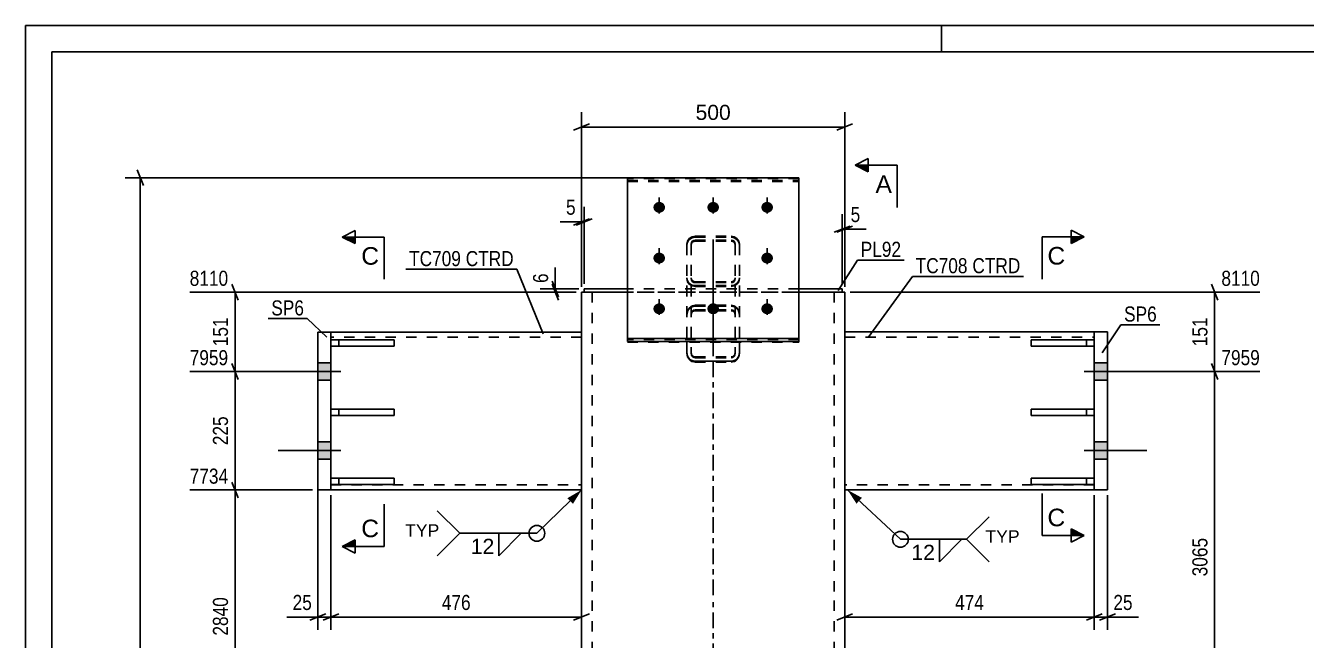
# Model space of a CAD drawing. Header units: millimetres. Extents: x -131 to 463, y -181 to 239.
# Drawn here: x -130.6 to 112.7, y 122.4 to 239.2 of the extents above; entities that cross this region are included whole.
import ezdxf

# ---------------------------------------------------------------- set-up
doc = ezdxf.new("R2010")
doc.units = ezdxf.units.MM
doc.linetypes.add('DXK_LINE_DOT2', pattern=[3.9198, 1.9599, -1.9599])
doc.linetypes.add('DXK_LINE_DOT3', pattern=[5.9187, 2.979, -0.9799, 0.9799, -0.9799])
doc.styles.add('Arial', font='arial.ttf', dxfattribs={"height": 0.2})
doc.styles.add('Arial Narrow', font='ARIALN.TTF', dxfattribs={"height": 0.2})

# ---------------------------------------------------------------- blocks, each defined once
blk = doc.blocks.new('Unknown-284869923-1134')
at = {"color": 5, "linetype": 'Continuous'}
for p, q in [((463.4, 239.2), (-130.6, 239.2)), ((-130.6, 239.2), (-130.6, -180.8)), ((43.4, 234.2), (43.4, 239.2)), ((458.4, 234.2), (-125.6, 234.2)), ((-125.6, 234.2), (-125.6, -175.8))]:
    blk.add_line(p, q, dxfattribs=at)
blk = doc.blocks.new('Part-284869923-2654 - 2651')
at = {"color": 2, "linetype": 'Continuous'}
for p, q in [((72.4, 179.53), (60.4, 179.53)), ((60.4, 178.33), (60.4, 179.53)), ((72.4, 178.33), (60.4, 178.33)), ((72.4, 179.53), (72.4, 178.33))]:
    blk.add_line(p, q, dxfattribs=at)
at = {"color": 7, "linetype": 'DXK_LINE_DOT2'}
blk.add_line((70.9, 178.33), (70.9, 179.53), dxfattribs=at)
blk = doc.blocks.new('Part-284869923-2781 - 2651')
at = {"color": 2, "linetype": 'Continuous'}
for p, q in [((-75.1, 181), (-75.1, 151)), ((-72.6, 181), (-75.1, 181)), ((-72.6, 151), (-72.6, 181)), ((-75.1, 151), (-72.6, 151))]:
    blk.add_line(p, q, dxfattribs=at)
blk = doc.blocks.new('Part-284869923-2653 - 2651')
at = {"color": 2, "linetype": 'Continuous'}
for p, q in [((72.4, 153.23), (60.4, 153.23)), ((60.4, 152.03), (60.4, 153.23)), ((72.4, 152.03), (60.4, 152.03)), ((72.4, 153.23), (72.4, 152.03))]:
    blk.add_line(p, q, dxfattribs=at)
at = {"color": 7, "linetype": 'DXK_LINE_DOT2'}
blk.add_line((70.9, 152.03), (70.9, 153.23), dxfattribs=at)
blk = doc.blocks.new('Part-284869923-2783 - 2651')
at = {"color": 2, "linetype": 'Continuous'}
for p, q in [((-72.6, 153.23), (-60.6, 153.23)), ((-72.6, 153.23), (-72.6, 152.03)), ((-72.6, 152.03), (-60.6, 152.03)), ((-60.6, 153.23), (-60.6, 152.03))]:
    blk.add_line(p, q, dxfattribs=at)
at = {"color": 7, "linetype": 'DXK_LINE_DOT2'}
blk.add_line((-71.1, 152.03), (-71.1, 153.23), dxfattribs=at)
blk = doc.blocks.new('Part-284869923-2655 - 2651')
at = {"color": 2, "linetype": 'Continuous'}
for p, q in [((72.4, 166.38), (60.4, 166.38)), ((60.4, 165.18), (60.4, 166.38)), ((72.4, 166.38), (72.4, 165.18)), ((72.4, 165.18), (60.4, 165.18))]:
    blk.add_line(p, q, dxfattribs=at)
at = {"color": 7, "linetype": 'DXK_LINE_DOT2'}
blk.add_line((70.9, 165.18), (70.9, 166.38), dxfattribs=at)
blk = doc.blocks.new('Part-284869923-2656 - 2651')
at = {"color": 7, "linetype": 'DXK_LINE_DOT2'}
for p, q in [((72.4, 153.23), (60.4, 153.23)), ((60.4, 153.23), (60.4, 152.03)), ((60.4, 152.03), (72.4, 152.03)), ((70.9, 153.23), (70.9, 152.03)), ((72.4, 152.03), (72.4, 153.23))]:
    blk.add_line(p, q, dxfattribs=at)
blk = doc.blocks.new('Part-284869923-2657 - 2651')
at = {"color": 7, "linetype": 'DXK_LINE_DOT2'}
for p, q in [((72.4, 179.53), (60.4, 179.53)), ((60.4, 179.53), (60.4, 178.33)), ((60.4, 178.33), (72.4, 178.33)), ((70.9, 178.33), (70.9, 179.53)), ((72.4, 178.33), (72.4, 179.53))]:
    blk.add_line(p, q, dxfattribs=at)
blk = doc.blocks.new('Part-284869923-2786 - 2651')
at = {"color": 7, "linetype": 'DXK_LINE_DOT2'}
for p, q in [((-60.6, 153.23), (-72.6, 153.23)), ((-72.6, 153.23), (-72.6, 152.03)), ((-72.6, 152.03), (-60.6, 152.03)), ((-71.1, 153.23), (-71.1, 152.03)), ((-60.6, 152.03), (-60.6, 153.23))]:
    blk.add_line(p, q, dxfattribs=at)
blk = doc.blocks.new('Part-284869923-2658 - 2651')
at = {"color": 7, "linetype": 'DXK_LINE_DOT2'}
for p, q in [((72.4, 166.38), (60.4, 166.38)), ((60.4, 166.38), (60.4, 165.18)), ((70.9, 165.18), (70.9, 166.38)), ((72.4, 165.18), (72.4, 166.38)), ((60.4, 165.18), (72.4, 165.18))]:
    blk.add_line(p, q, dxfattribs=at)
blk = doc.blocks.new('Bolt-284869923-2659 - 2651')
at = {"linetype": 'Continuous'}
for points in [[(-10.25, 203.65), (-10.48, 203.67), (-10.69, 203.74), (-10.89, 203.85), (-11.06, 203.99), (-11.2, 204.17), (-11.29, 204.36), (-11.34, 204.57), (-11.34, 204.79), (-11.29, 205), (-11.2, 205.2), (-11.06, 205.37), (-10.89, 205.52), (-10.69, 205.63), (-10.48, 205.69), (-10.25, 205.72), (-10.02, 205.69), (-9.8, 205.63), (-9.6, 205.52), (-9.43, 205.37), (-9.29, 205.2), (-9.2, 205), (-9.15, 204.79), (-9.15, 204.57), (-9.2, 204.36), (-9.29, 204.17), (-9.43, 203.99), (-9.6, 203.85), (-9.8, 203.74), (-10.02, 203.67)], [(0, 203.65), (-0.23, 203.67), (-0.44, 203.74), (-0.64, 203.85), (-0.81, 203.99), (-0.95, 204.17), (-1.04, 204.36), (-1.09, 204.57), (-1.09, 204.79), (-1.04, 205), (-0.95, 205.2), (-0.81, 205.37), (-0.64, 205.52), (-0.44, 205.63), (-0.23, 205.69), (0, 205.72), (0.23, 205.69), (0.45, 205.63), (0.65, 205.52), (0.82, 205.37), (0.96, 205.2), (1.05, 205), (1.1, 204.79), (1.1, 204.57), (1.05, 204.36), (0.96, 204.17), (0.82, 203.99), (0.65, 203.85), (0.45, 203.74), (0.23, 203.67)], [(10.25, 203.65), (10.02, 203.67), (9.81, 203.74), (9.61, 203.85), (9.44, 203.99), (9.3, 204.17), (9.21, 204.36), (9.16, 204.57), (9.16, 204.79), (9.21, 205), (9.3, 205.2), (9.44, 205.37), (9.61, 205.52), (9.81, 205.63), (10.02, 205.69), (10.25, 205.72), (10.48, 205.69), (10.7, 205.63), (10.9, 205.52), (11.07, 205.37), (11.21, 205.2), (11.3, 205), (11.35, 204.79), (11.35, 204.57), (11.3, 204.36), (11.21, 204.17), (11.07, 203.99), (10.9, 203.85), (10.7, 203.74), (10.48, 203.67)], [(-10.25, 194.02), (-10.48, 194.04), (-10.69, 194.11), (-10.89, 194.21), (-11.06, 194.36), (-11.2, 194.53), (-11.29, 194.73), (-11.34, 194.94), (-11.34, 195.16), (-11.29, 195.37), (-11.2, 195.57), (-11.06, 195.74), (-10.89, 195.89), (-10.69, 196), (-10.48, 196.06), (-10.25, 196.08), (-10.02, 196.06), (-9.8, 196), (-9.6, 195.89), (-9.43, 195.74), (-9.29, 195.57), (-9.2, 195.37), (-9.15, 195.16), (-9.15, 194.94), (-9.2, 194.73), (-9.29, 194.53), (-9.43, 194.36), (-9.6, 194.21), (-9.8, 194.11), (-10.02, 194.04)], [(10.25, 194.02), (10.02, 194.04), (9.81, 194.11), (9.61, 194.21), (9.44, 194.36), (9.3, 194.53), (9.21, 194.73), (9.16, 194.94), (9.16, 195.16), (9.21, 195.37), (9.3, 195.57), (9.44, 195.74), (9.61, 195.89), (9.81, 196), (10.02, 196.06), (10.25, 196.08), (10.48, 196.06), (10.7, 196), (10.9, 195.89), (11.07, 195.74), (11.21, 195.57), (11.3, 195.37), (11.35, 195.16), (11.35, 194.94), (11.3, 194.73), (11.21, 194.53), (11.07, 194.36), (10.9, 194.21), (10.7, 194.11), (10.48, 194.04)], [(-10.25, 184.39), (-10.48, 184.41), (-10.69, 184.47), (-10.89, 184.58), (-11.06, 184.73), (-11.2, 184.9), (-11.29, 185.1), (-11.34, 185.31), (-11.34, 185.53), (-11.29, 185.74), (-11.2, 185.94), (-11.06, 186.11), (-10.89, 186.26), (-10.69, 186.36), (-10.48, 186.43), (-10.25, 186.45), (-10.02, 186.43), (-9.8, 186.36), (-9.6, 186.26), (-9.43, 186.11), (-9.29, 185.94), (-9.2, 185.74), (-9.15, 185.53), (-9.15, 185.31), (-9.2, 185.1), (-9.29, 184.9), (-9.43, 184.73), (-9.6, 184.58), (-9.8, 184.47), (-10.02, 184.41)], [(0, 184.39), (-0.23, 184.41), (-0.44, 184.47), (-0.64, 184.58), (-0.81, 184.73), (-0.95, 184.9), (-1.04, 185.1), (-1.09, 185.31), (-1.09, 185.53), (-1.04, 185.74), (-0.95, 185.94), (-0.81, 186.11), (-0.64, 186.26), (-0.44, 186.36), (-0.23, 186.43), (0, 186.45), (0.23, 186.43), (0.45, 186.36), (0.65, 186.26), (0.82, 186.11), (0.96, 185.94), (1.05, 185.74), (1.1, 185.53), (1.1, 185.31), (1.05, 185.1), (0.96, 184.9), (0.82, 184.73), (0.65, 184.58), (0.45, 184.47), (0.23, 184.41)], [(10.25, 184.39), (10.02, 184.41), (9.81, 184.47), (9.61, 184.58), (9.44, 184.73), (9.3, 184.9), (9.21, 185.1), (9.16, 185.31), (9.16, 185.53), (9.21, 185.74), (9.3, 185.94), (9.44, 186.11), (9.61, 186.26), (9.81, 186.36), (10.02, 186.43), (10.25, 186.45), (10.48, 186.43), (10.7, 186.36), (10.9, 186.26), (11.07, 186.11), (11.21, 185.94), (11.3, 185.74), (11.35, 185.53), (11.35, 185.31), (11.3, 185.1), (11.21, 184.9), (11.07, 184.73), (10.9, 184.58), (10.7, 184.47), (10.48, 184.41)]]:
    blk.add_hatch(color=1, dxfattribs=at).paths.add_polyline_path(points)
at = {"color": 1, "linetype": 'Continuous'}
for p, q in [((-10.25, 203.69), (-10.25, 206.53)), ((0, 203.69), (0, 206.53)), ((10.25, 203.69), (10.25, 206.53)), ((-10.25, 194.06), (-10.25, 196.9)), ((10.25, 194.06), (10.25, 196.9)), ((-10.25, 184.43), (-10.25, 187.27)), ((0, 184.43), (0, 187.27)), ((10.25, 184.43), (10.25, 187.27))]:
    blk.add_line(p, q, dxfattribs=at)
blk = doc.blocks.new('Part-284869923-2660 - 2651')
at = {"color": 2, "linetype": 'Continuous'}
for p, q in [((-16.25, 210.32), (16.25, 210.32)), ((-16.25, 210.32), (-16.25, 179.23)), ((16.25, 210.32), (16.25, 179.23)), ((-16.25, 179.78), (16.25, 179.78)), ((-16.25, 179.23), (16.25, 179.23))]:
    blk.add_line(p, q, dxfattribs=at)
at = {"color": 7, "linetype": 'DXK_LINE_DOT2'}
blk.add_line((-16.25, 209.77), (16.25, 209.77), dxfattribs=at)
blk = doc.blocks.new('Part-284869923-2796 - 2651')
at = {"color": 2, "linetype": 'Continuous'}
for p, q in [((-24.5, 189.18), (-16.25, 189.18)), ((-24.5, 189.18), (-24.5, 188.58)), ((-24.5, 188.58), (-22.82, 188.58)), ((24.5, 189.18), (16.25, 189.18)), ((24.5, 188.58), (22.82, 188.58)), ((24.5, 189.18), (24.5, 188.58))]:
    blk.add_line(p, q, dxfattribs=at)
at = {"color": 7, "linetype": 'DXK_LINE_DOT2'}
for p, q in [((22.82, 188.58), (-22.82, 188.58)), ((16.25, 189.18), (-16.25, 189.18))]:
    blk.add_line(p, q, dxfattribs=at)
blk = doc.blocks.new('Part-284869923-2797 - 2651')
at = {"color": 7, "linetype": 'DXK_LINE_DOT2'}
for p, q in [((-4.88, 198.27), (-5, 197.7)), ((-5, 197.7), (-5, 179.23)), ((-4.53, 198.76), (-4.88, 198.27)), ((-4.01, 199.09), (-4.53, 198.76)), ((-4.2, 197.7), (-4.14, 197.99)), ((-4.2, 197.7), (-4.2, 177.14)), ((-4.14, 197.99), (-3.96, 198.23)), ((-3.4, 199.2), (-4.01, 199.09)), ((-3.96, 198.23), (-3.7, 198.39)), ((-3.7, 198.39), (-3.4, 198.45)), ((-3.4, 199.2), (3.4, 199.2)), ((-3.4, 198.45), (3.4, 198.45)), ((4.02, 199.09), (3.4, 199.2)), ((3.4, 198.45), (3.71, 198.39)), ((3.71, 198.39), (3.97, 198.23)), ((3.97, 198.23), (4.14, 197.99)), ((4.53, 198.76), (4.02, 199.09)), ((4.14, 197.99), (4.2, 197.7)), ((4.2, 197.7), (4.2, 177.14)), ((4.88, 198.27), (4.53, 198.76)), ((5, 197.7), (4.88, 198.27)), ((5, 197.7), (5, 179.23)), ((-5, 191.31), (-4.88, 190.73)), ((-4.88, 190.73), (-4.53, 190.25)), ((-4.53, 190.25), (-4.01, 189.92)), ((-4.14, 191.02), (-4.2, 191.31)), ((-3.96, 190.78), (-4.14, 191.02)), ((-4.01, 189.92), (-3.4, 189.81)), ((-3.7, 190.61), (-3.96, 190.78)), ((-3.4, 190.56), (-3.7, 190.61)), ((-3.4, 190.56), (3.4, 190.56)), ((-3.4, 189.81), (3.4, 189.81)), ((3.71, 190.61), (3.4, 190.56)), ((3.4, 189.81), (4.02, 189.92)), ((3.97, 190.78), (3.71, 190.61)), ((4.14, 191.02), (3.97, 190.78)), ((4.02, 189.92), (4.53, 190.25)), ((4.2, 191.31), (4.14, 191.02)), ((4.53, 190.25), (4.88, 190.73)), ((4.88, 190.73), (5, 191.31)), ((-5, 184.38), (-4.88, 185.03)), ((-4.01, 185.95), (-3.4, 186.08)), ((-3.4, 185.23), (-3.7, 185.17)), ((-3.4, 186.08), (3.4, 186.08)), ((-3.4, 185.23), (3.4, 185.23)), ((3.4, 186.08), (4.02, 185.95)), ((3.71, 185.17), (3.4, 185.23)), ((4.88, 185.03), (5, 184.38)), ((-4.14, 184.71), (-4.2, 184.38)), ((4.2, 184.38), (4.14, 184.71)), ((-4.2, 177.14), (-4.14, 176.82)), ((-3.7, 176.36), (-3.4, 176.29)), ((-3.4, 176.29), (3.4, 176.29)), ((3.4, 176.29), (3.71, 176.36)), ((4.14, 176.82), (4.2, 177.14))]:
    blk.add_line(p, q, dxfattribs=at)
at = {"color": 7, "linetype": 'DXK_LINE_DOT3'}
blk.add_line((0, 177.34), (0, 197.92), dxfattribs=at)
at = {"color": 2, "linetype": 'Continuous'}
for p, q in [((-5, 179.23), (-5, 177.14)), ((5, 179.23), (5, 177.14)), ((-4.88, 176.49), (-5, 177.14)), ((-3.4, 175.44), (-4.01, 175.57)), ((-3.4, 175.44), (3.4, 175.44)), ((4.02, 175.57), (3.4, 175.44)), ((5, 177.14), (4.88, 176.49))]:
    blk.add_line(p, q, dxfattribs=at)
at = {"color": 7, "linetype": 'DXK_LINE_DOT2'}
for centre, radius, start, end in [((-3.33, 184.44), 1.65, 114.32, 159.2417), ((-3.36, 184.41), 0.827, 114.32, 159.2417), ((3.37, 184.41), 0.827, 20.7583, 65.68), ((3.33, 184.44), 1.65, 20.7583, 65.68), ((-3.36, 177.11), 0.827, 200.7583, 245.68), ((3.37, 177.11), 0.827, 294.32, 339.2417)]:
    blk.add_arc(centre, radius, start, end, dxfattribs=at)
at = {"color": 2, "linetype": 'Continuous'}
for centre, start, end in [((-3.33, 177.08), 200.7583, 245.68), ((3.33, 177.08), 294.32, 339.2417)]:
    blk.add_arc(centre, 1.65, start, end, dxfattribs=at)
blk = doc.blocks.new('Part-284869923-2799 - 2651')
at = {"color": 7, "linetype": 'DXK_LINE_DOT2'}
for p, q in [((16.25, 210.15), (-16.25, 210.15)), ((-16.25, 210.15), (-16.25, 179.06)), ((-16.25, 209.6), (16.25, 209.6)), ((16.25, 179.06), (16.25, 210.15)), ((16.25, 179.61), (-16.25, 179.61)), ((-16.25, 179.06), (16.25, 179.06))]:
    blk.add_line(p, q, dxfattribs=at)
blk = doc.blocks.new('Part-284869923-2672 - 2651')
at = {"color": 7, "linetype": 'DXK_LINE_DOT2'}
for p, q in [((-5, 197.53), (-4.88, 198.1)), ((-5, 197.53), (-5, 176.97)), ((-4.88, 198.1), (-4.53, 198.59)), ((-4.53, 198.59), (-4.01, 198.91)), ((-4.14, 197.81), (-4.2, 197.53)), ((-4.2, 197.53), (-4.2, 176.97)), ((-3.96, 198.06), (-4.14, 197.81)), ((-4.01, 198.91), (-3.4, 199.03)), ((-3.7, 198.22), (-3.96, 198.06)), ((-3.4, 198.28), (-3.7, 198.22)), ((-3.4, 199.03), (3.4, 199.03)), ((-3.4, 198.28), (3.4, 198.28)), ((3.4, 199.03), (4.02, 198.91)), ((3.71, 198.22), (3.4, 198.28)), ((3.97, 198.06), (3.71, 198.22)), ((4.14, 197.81), (3.97, 198.06)), ((4.02, 198.91), (4.53, 198.59)), ((4.2, 197.53), (4.14, 197.81)), ((4.2, 197.53), (4.2, 176.97)), ((4.53, 198.59), (4.88, 198.1)), ((4.88, 198.1), (5, 197.53)), ((5, 197.53), (5, 176.97)), ((-4.88, 190.56), (-5, 191.14)), ((-4.53, 190.07), (-4.88, 190.56)), ((-4.01, 189.75), (-4.53, 190.07)), ((-4.2, 191.14), (-4.14, 190.85)), ((-4.14, 190.85), (-3.96, 190.6)), ((-3.96, 190.6), (-3.7, 190.44)), ((-3.7, 190.44), (-3.4, 190.38)), ((-3.4, 190.38), (3.4, 190.38)), ((3.4, 190.38), (3.71, 190.44)), ((3.71, 190.44), (3.97, 190.6)), ((3.97, 190.6), (4.14, 190.85)), ((4.53, 190.07), (4.02, 189.75)), ((4.14, 190.85), (4.2, 191.14)), ((4.88, 190.56), (4.53, 190.07)), ((5, 191.14), (4.88, 190.56)), ((-3.4, 189.63), (-4.01, 189.75)), ((-3.4, 189.63), (3.4, 189.63)), ((4.02, 189.75), (3.4, 189.63)), ((-3.4, 185.91), (-4.01, 185.78)), ((-3.7, 184.99), (-3.4, 185.06)), ((-3.4, 185.91), (3.4, 185.91)), ((-3.4, 185.06), (3.4, 185.06)), ((3.97, 185.79), (3.4, 185.91)), ((3.4, 185.06), (3.71, 184.99)), ((4.02, 185.78), (3.97, 185.79)), ((-4.88, 184.86), (-5, 184.21)), ((-4.2, 184.21), (-4.14, 184.53)), ((4.14, 184.53), (4.2, 184.21)), ((5, 184.21), (4.88, 184.86)), ((-5, 176.97), (-4.88, 176.32)), ((-4.14, 176.64), (-4.2, 176.97)), ((-4.01, 175.4), (-3.4, 175.27)), ((-3.4, 176.12), (-3.7, 176.18)), ((-3.4, 176.12), (3.4, 176.12)), ((-3.4, 175.27), (3.4, 175.27)), ((3.71, 176.18), (3.4, 176.12)), ((3.4, 175.27), (4.02, 175.4)), ((4.2, 176.97), (4.14, 176.64)), ((4.88, 176.32), (5, 176.97))]:
    blk.add_line(p, q, dxfattribs=at)
at = {"color": 7, "linetype": 'DXK_LINE_DOT3'}
blk.add_line((0, 197.75), (0, 177.17), dxfattribs=at)
at = {"color": 7, "linetype": 'DXK_LINE_DOT2'}
for centre, radius, start, end in [((-3.33, 184.27), 1.65, 114.32, 159.2417), ((-3.36, 184.24), 0.827, 114.32, 159.2417), ((3.37, 184.24), 0.827, 20.7583, 65.68), ((3.33, 184.27), 1.65, 20.7583, 65.68), ((-3.33, 176.9), 1.65, 200.7583, 245.68), ((-3.36, 176.94), 0.827, 200.7583, 245.68), ((3.37, 176.94), 0.827, 294.32, 339.2417), ((3.33, 176.9), 1.65, 294.32, 339.2417)]:
    blk.add_arc(centre, radius, start, end, dxfattribs=at)
blk = doc.blocks.new('Part-284869923-2756 - 2651')
at = {"color": 2, "linetype": 'Continuous'}
for p, q in [((72.4, 181.01), (25, 181.01)), ((25, 151.01), (72.4, 151.01))]:
    blk.add_line(p, q, dxfattribs=at)
at = {"color": 7, "linetype": 'DXK_LINE_DOT2'}
for p, q in [((25, 181.01), (25, 151.01)), ((72.4, 151.01), (72.4, 181.01)), ((25, 180.01), (72.4, 180.01)), ((72.4, 152.01), (25, 152.01))]:
    blk.add_line(p, q, dxfattribs=at)
blk = doc.blocks.new('Part-284869923-2728 - 2651')
at = {"color": 2, "linetype": 'Continuous'}
for p, q in [((-25, 181), (-72.6, 181)), ((-72.6, 151), (-25, 151))]:
    blk.add_line(p, q, dxfattribs=at)
at = {"color": 7, "linetype": 'DXK_LINE_DOT2'}
for p, q in [((-72.6, 181), (-72.6, 151)), ((-25, 151), (-25, 181)), ((-25, 180), (-72.6, 180)), ((-72.6, 152), (-25, 152))]:
    blk.add_line(p, q, dxfattribs=at)
blk = doc.blocks.new('Part-284869923-2771 - 2651')
at = {"color": 2, "linetype": 'Continuous'}
for p, q in [((72.4, 181.01), (72.4, 151.01)), ((74.9, 181.01), (72.4, 181.01)), ((74.9, 151.01), (74.9, 181.01)), ((72.4, 151.01), (74.9, 151.01))]:
    blk.add_line(p, q, dxfattribs=at)
blk = doc.blocks.new('Part-284869923-2801 - 2651')
at = {"color": 2, "linetype": 'Continuous'}
for p, q in [((-72.6, 166.38), (-60.6, 166.38)), ((-72.6, 166.38), (-72.6, 165.18)), ((-60.6, 166.38), (-60.6, 165.18)), ((-72.6, 165.18), (-60.6, 165.18))]:
    blk.add_line(p, q, dxfattribs=at)
at = {"color": 7, "linetype": 'DXK_LINE_DOT2'}
blk.add_line((-71.1, 165.18), (-71.1, 166.38), dxfattribs=at)
blk = doc.blocks.new('Part-284869923-2802 - 2651')
at = {"color": 2, "linetype": 'Continuous'}
for p, q in [((-72.6, 179.53), (-60.6, 179.53)), ((-72.6, 179.53), (-72.6, 178.33)), ((-72.6, 178.33), (-60.6, 178.33)), ((-60.6, 179.53), (-60.6, 178.33))]:
    blk.add_line(p, q, dxfattribs=at)
at = {"color": 7, "linetype": 'DXK_LINE_DOT2'}
blk.add_line((-71.1, 178.33), (-71.1, 179.53), dxfattribs=at)
blk = doc.blocks.new('Part-284869923-2803 - 2651')
at = {"color": 7, "linetype": 'DXK_LINE_DOT2'}
for p, q in [((-60.6, 166.38), (-72.6, 166.38)), ((-72.6, 166.38), (-72.6, 165.18)), ((-71.1, 165.18), (-71.1, 166.38)), ((-60.6, 165.18), (-60.6, 166.38)), ((-72.6, 165.18), (-60.6, 165.18))]:
    blk.add_line(p, q, dxfattribs=at)
blk = doc.blocks.new('Part-284869923-2804 - 2651')
at = {"color": 7, "linetype": 'DXK_LINE_DOT2'}
for p, q in [((-60.6, 179.53), (-72.6, 179.53)), ((-72.6, 179.53), (-72.6, 178.33)), ((-72.6, 178.33), (-60.6, 178.33)), ((-71.1, 179.53), (-71.1, 178.33)), ((-60.6, 178.33), (-60.6, 179.53))]:
    blk.add_line(p, q, dxfattribs=at)
blk = doc.blocks.new('Bolt-284869923-2822 - 2651')
at = {"color": 1, "linetype": 'DXK_LINE_DOT2'}
for p, q in [((-10.25, 205.5), (-10.25, 202.66)), ((0, 205.5), (0, 202.66)), ((10.25, 205.5), (10.25, 202.66)), ((-10.25, 195.87), (-10.25, 193.03)), ((10.25, 195.87), (10.25, 193.03)), ((-10.25, 186.24), (-10.25, 183.4)), ((0, 186.24), (0, 183.4)), ((10.25, 186.24), (10.25, 183.4))]:
    blk.add_line(p, q, dxfattribs=at)
blk = doc.blocks.new('Part-284869923-2835 - 2651')
at = {"linetype": 'Continuous'}
blk.add_hatch(color=2, dxfattribs=at).paths.add_polyline_path([(0, 35.06), (-0.8, 36.46), (0.8, 36.46)])
at = {"color": 7, "linetype": 'DXK_LINE_DOT3'}
for p, q in [((0, 131), (0, 198.58)), ((0, 36), (0, 130)), ((0, -10), (0, 35))]:
    blk.add_line(p, q, dxfattribs=at)
at = {"color": 2, "linetype": 'Continuous'}
for p, q in [((-25, 188.58), (-25, 131)), ((-25, 188.58), (-24.5, 188.58)), ((-22.82, 188.58), (-16.25, 188.58)), ((22.82, 188.58), (16.25, 188.58)), ((25, 188.58), (24.5, 188.58)), ((25, 188.58), (25, 131)), ((-25, 130), (-25, 36)), ((25, 130), (25, 36)), ((-25, 35), (-25, 15)), ((0, 35.06), (-0.8, 36.46)), ((-0.8, 36.46), (0.8, 36.46)), ((0.8, 36.46), (0, 35.06)), ((25, 35), (25, 15))]:
    blk.add_line(p, q, dxfattribs=at)
at = {"color": 7, "linetype": 'DXK_LINE_DOT2'}
for p, q in [((-22.85, 188.58), (-24.5, 188.58)), ((-23.83, 188.58), (-22.82, 188.58)), ((-23, 188.58), (-23, 131)), ((-22.85, 188.58), (-22.82, 188.58)), ((16.25, 188.58), (-16.25, 188.58)), ((24.5, 188.58), (22.41, 188.58)), ((23, 188.58), (23, 131)), ((-23, 130), (-23, 36)), ((23, 130), (23, 36)), ((-23, 35), (-23, 0)), ((23, 35), (23, 0)), ((-25, 15), (-25, 0)), ((25, 15), (25, 0)), ((-25, 0), (25, 0))]:
    blk.add_line(p, q, dxfattribs=at)
at = {"color": 2, "linetype": 'Continuous'}
blk.add_circle((0, 35.96), 1, dxfattribs=at)
blk = doc.blocks.new('Bolt-284869923-2837 - 2651')
at = {"linetype": 'Continuous'}
for points in [[(72.4, 175.16), (72.4, 171.86), (74.9, 171.86), (74.9, 175.16)], [(72.4, 175.16), (72.4, 171.86), (74.9, 171.86), (74.9, 175.16)], [(72.4, 160.16), (72.4, 156.86), (74.9, 156.86), (74.9, 160.16)], [(72.4, 160.16), (72.4, 156.86), (74.9, 156.86), (74.9, 160.16)]]:
    blk.add_hatch(color=1, dxfattribs=at).paths.add_polyline_path(points)
at = {"color": 1, "linetype": 'Continuous'}
for p, q in [((70.5, 173.51), (82.4, 173.51)), ((70.5, 173.51), (82.4, 173.51)), ((72.4, 175.16), (74.9, 175.16)), ((72.4, 175.16), (74.9, 175.16)), ((72.4, 171.86), (74.9, 171.86)), ((72.4, 171.86), (74.9, 171.86)), ((70.5, 158.51), (82.4, 158.51)), ((70.5, 158.51), (82.4, 158.51)), ((72.4, 160.16), (74.9, 160.16)), ((72.4, 160.16), (74.9, 160.16)), ((72.4, 156.86), (74.9, 156.86)), ((72.4, 156.86), (74.9, 156.86))]:
    blk.add_line(p, q, dxfattribs=at)
blk = doc.blocks.new('Bolt-284869923-2839 - 2651')
at = {"linetype": 'Continuous'}
for points in [[(-75.1, 175.15), (-75.1, 171.85), (-72.6, 171.85), (-72.6, 175.15)], [(-75.1, 175.15), (-75.1, 171.85), (-72.6, 171.85), (-72.6, 175.15)], [(-75.1, 160.15), (-75.1, 156.85), (-72.6, 156.85), (-72.6, 160.15)], [(-75.1, 160.15), (-75.1, 156.85), (-72.6, 156.85), (-72.6, 160.15)]]:
    blk.add_hatch(color=1, dxfattribs=at).paths.add_polyline_path(points)
at = {"color": 1, "linetype": 'Continuous'}
for p, q in [((-70.7, 173.5), (-82.6, 173.5)), ((-70.7, 173.5), (-82.6, 173.5)), ((-72.6, 175.15), (-75.1, 175.15)), ((-72.6, 175.15), (-75.1, 175.15)), ((-72.6, 171.85), (-75.1, 171.85)), ((-72.6, 171.85), (-75.1, 171.85)), ((-70.7, 158.5), (-82.6, 158.5)), ((-70.7, 158.5), (-82.6, 158.5)), ((-72.6, 160.15), (-75.1, 160.15)), ((-72.6, 160.15), (-75.1, 160.15)), ((-72.6, 156.85), (-75.1, 156.85)), ((-72.6, 156.85), (-75.1, 156.85))]:
    blk.add_line(p, q, dxfattribs=at)
blk = doc.blocks.new('StraightDimension-284869923-3055 - 2651')
at = {"color": 7, "linetype": 'Continuous'}
for p, q in [((24.5, 190.18), (24.5, 203.39)), ((25, 189.58), (25, 203.39)), ((23, 199.94), (26, 201.14)), ((26.5, 201.14), (23.5, 199.94)), ((24.5, 200.54), (25, 200.54))]:
    blk.add_line(p, q, dxfattribs=at)
at = {"color": 0}
blk.add_wipeout([(28.55, 201.29), (28.55, 205.49), (25.52, 205.49), (25.52, 201.29)], dxfattribs=at)
at = {"color": 7, "linetype": 'Continuous'}
blk.add_line((25, 200.54), (29.08, 200.54), dxfattribs=at)
blk.add_line((25, 200.54), (29.08, 200.54), dxfattribs=at)
at = {"color": 3, "style": 'Arial Narrow'}
blk.add_text('5', height=2.86, dxfattribs=at).set_placement((26.12, 201.89))
blk = doc.blocks.new('StraightDimension-284869923-2916 - 2651')
at = {"color": 7, "linetype": 'Continuous'}
for p, q in [((-81.1, 173.5), (-99.43, 173.5)), ((-90.21, 172), (-91.41, 175)), ((-90.81, 151), (-90.81, 173.5)), ((-76.1, 151), (-99.43, 151)), ((-91.41, 152.5), (-90.21, 149.5))]:
    blk.add_line(p, q, dxfattribs=at)
at = {"color": 0, "linetype": 'Continuous'}
blk.add_wipeout([(-91.51, 174.1), (-91.51, 178.3), (-100.03, 178.3), (-100.03, 174.1)], dxfattribs=at)
at = {"color": 0}
blk.add_wipeout([(-91.56, 165.59), (-95.76, 165.59), (-95.76, 158.91), (-91.56, 158.91)], dxfattribs=at)
at = {"color": 3, "linetype": 'Continuous', "style": 'Arial Narrow'}
blk.add_text('7959', height=2.863, dxfattribs=at).set_placement((-99.43, 174.7))
at = {"color": 3, "style": 'Arial Narrow'}
blk.add_text('225', height=2.863, rotation=90.0002, dxfattribs=at).set_placement((-92.16, 159.51))
blk = doc.blocks.new('StraightDimension-284869923-6132 - 2651')
at = {"color": 7, "linetype": 'Continuous'}
for p, q in [((-25, 189.58), (-25, 222.79)), ((25, 189.58), (25, 222.79)), ((-23.5, 220.54), (-26.5, 219.34)), ((-25, 219.94), (25, 219.94)), ((23.5, 219.34), (26.5, 220.54))]:
    blk.add_line(p, q, dxfattribs=at)
at = {"color": 0}
blk.add_wipeout([(3.94, 220.69), (3.94, 224.89), (-3.94, 224.89), (-3.94, 220.69)], dxfattribs=at)
at = {"color": 3, "style": 'Arial'}
blk.add_text('500', height=2.865, dxfattribs=at).set_placement((-3.34, 221.29))
blk = doc.blocks.new('StraightDimension-284869923-2853 - 2651')
at = {"color": 7, "linetype": 'Continuous'}
for p, q in [((-108.23, 208.82), (-109.43, 211.82)), ((-9.61, 210.32), (-111.68, 210.32)), ((-108.83, -2.5), (-108.83, 210.32)), ((-109.43, -1), (-108.23, -4)), ((-41, -2.5), (-111.68, -2.5))]:
    blk.add_line(p, q, dxfattribs=at)
at = {"color": 0}
blk.add_wipeout([(-109.58, 108.17), (-113.78, 108.17), (-113.78, 99.65), (-109.58, 99.65)], dxfattribs=at)
at = {"color": 3, "style": 'Arial Narrow'}
blk.add_text('8352', height=2.863, rotation=90.0002, dxfattribs=at).set_placement((-110.18, 100.25))
blk = doc.blocks.new('StraightDimension-284869923-2860 - 2651')
at = {"color": 7, "linetype": 'Continuous'}
for p, q in [((-30.6, 190.68), (-29.4, 187.68)), ((-29.4, 187.08), (-30.6, 190.08)), ((-25.5, 189.18), (-32.85, 189.18)), ((-26, 188.58), (-32.85, 188.58)), ((-30, 188.58), (-30, 189.18))]:
    blk.add_line(p, q, dxfattribs=at)
at = {"color": 0}
blk.add_wipeout([(-30.75, 192.74), (-34.95, 192.74), (-34.95, 189.71), (-30.75, 189.71)], dxfattribs=at)
at = {"color": 7, "linetype": 'Continuous'}
blk.add_line((-30, 189.18), (-30, 193.26), dxfattribs=at)
blk.add_line((-30, 189.18), (-30, 193.26), dxfattribs=at)
at = {"color": 3, "style": 'Arial Narrow'}
blk.add_text('6', height=2.86, rotation=90.0002, dxfattribs=at).set_placement((-31.35, 190.31))
blk = doc.blocks.new('StraightDimension-284869923-2888 - 2651')
at = {"color": 7, "linetype": 'Continuous'}
for p, q in [((95.84, 187.08), (94.64, 190.08)), ((26, 188.58), (103.85, 188.58)), ((95.24, 173.51), (95.24, 188.58)), ((79.99, 173.51), (103.85, 173.51)), ((94.64, 175.01), (95.84, 172.01))]:
    blk.add_line(p, q, dxfattribs=at)
at = {"color": 0, "linetype": 'Continuous'}
blk.add_wipeout([(104.45, 189.18), (104.45, 193.38), (95.94, 193.38), (95.94, 189.18)], dxfattribs=at)
at = {"color": 0}
blk.add_wipeout([(94.49, 184.39), (90.29, 184.39), (90.29, 177.7), (94.49, 177.7)], dxfattribs=at)
at = {"color": 3, "linetype": 'Continuous', "style": 'Arial Narrow'}
blk.add_text('8110', height=2.863, dxfattribs=at).set_placement((96.54, 189.78))
at = {"color": 3, "style": 'Arial Narrow'}
blk.add_text('151', height=2.863, rotation=90.0002, dxfattribs=at).set_placement((93.89, 178.3))
blk = doc.blocks.new('StraightDimension-284869923-2897 - 2651')
at = {"color": 7, "linetype": 'Continuous'}
for p, q in [((79.99, 173.51), (103.85, 173.51)), ((95.84, 172.01), (94.64, 175.01)), ((95.24, 103), (95.24, 173.51)), ((79.99, 103), (103.85, 103)), ((94.64, 104.5), (95.84, 101.5))]:
    blk.add_line(p, q, dxfattribs=at)
at = {"color": 0, "linetype": 'Continuous'}
blk.add_wipeout([(104.45, 174.11), (104.45, 178.31), (95.94, 178.31), (95.94, 174.11)], dxfattribs=at)
at = {"color": 0}
blk.add_wipeout([(94.49, 142.51), (90.29, 142.51), (90.29, 134), (94.49, 134)], dxfattribs=at)
at = {"color": 3, "linetype": 'Continuous', "style": 'Arial Narrow'}
blk.add_text('7959', height=2.863, dxfattribs=at).set_placement((96.54, 174.71))
at = {"color": 3, "style": 'Arial Narrow'}
blk.add_text('3065', height=2.863, rotation=90.0002, dxfattribs=at).set_placement((93.89, 134.6))
blk = doc.blocks.new('StraightDimension-284869923-2907 - 2651')
at = {"color": 7, "linetype": 'Continuous'}
for p, q in [((-90.21, 187.08), (-91.41, 190.08)), ((-26, 188.58), (-99.43, 188.58)), ((-90.81, 173.5), (-90.81, 188.58)), ((-81.1, 173.5), (-99.43, 173.5)), ((-91.41, 175), (-90.21, 172))]:
    blk.add_line(p, q, dxfattribs=at)
at = {"color": 0, "linetype": 'Continuous'}
blk.add_wipeout([(-91.51, 189.18), (-91.51, 193.38), (-100.03, 193.38), (-100.03, 189.18)], dxfattribs=at)
at = {"color": 0}
blk.add_wipeout([(-91.56, 184.38), (-95.76, 184.38), (-95.76, 177.7), (-91.56, 177.7)], dxfattribs=at)
at = {"color": 3, "linetype": 'Continuous', "style": 'Arial Narrow'}
blk.add_text('8110', height=2.863, dxfattribs=at).set_placement((-99.43, 189.78))
at = {"color": 3, "style": 'Arial Narrow'}
blk.add_text('151', height=2.863, rotation=90.0002, dxfattribs=at).set_placement((-92.16, 178.3))
blk = doc.blocks.new('StraightDimension-284869923-2925 - 2651')
at = {"color": 7, "linetype": 'Continuous'}
for p, q in [((-76.1, 151), (-99.43, 151)), ((-90.21, 149.5), (-91.41, 152.5)), ((-90.81, 103), (-90.81, 151)), ((-81.06, 103), (-99.43, 103)), ((-91.41, 104.5), (-90.21, 101.5))]:
    blk.add_line(p, q, dxfattribs=at)
at = {"color": 0, "linetype": 'Continuous'}
blk.add_wipeout([(-91.51, 151.6), (-91.51, 155.8), (-100.03, 155.8), (-100.03, 151.6)], dxfattribs=at)
at = {"color": 0}
blk.add_wipeout([(-91.56, 131.26), (-95.76, 131.26), (-95.76, 122.74), (-91.56, 122.74)], dxfattribs=at)
at = {"color": 3, "linetype": 'Continuous', "style": 'Arial Narrow'}
blk.add_text('7734', height=2.863, dxfattribs=at).set_placement((-99.43, 152.2))
at = {"color": 3, "style": 'Arial Narrow'}
blk.add_text('2840', height=2.863, rotation=90.0002, dxfattribs=at).set_placement((-92.16, 123.34))
blk = doc.blocks.new('StraightDimension-284869923-3044 - 2651')
at = {"color": 7, "linetype": 'Continuous'}
for p, q in [((-25, 189.58), (-25, 204.78)), ((-24.5, 190.18), (-24.5, 204.78)), ((-26.5, 201.33), (-23.5, 202.53)), ((-23, 202.53), (-26, 201.33)), ((-25, 201.93), (-24.5, 201.93))]:
    blk.add_line(p, q, dxfattribs=at)
at = {"color": 0}
blk.add_wipeout([(-25.53, 202.68), (-25.53, 206.88), (-28.55, 206.88), (-28.55, 202.68)], dxfattribs=at)
at = {"color": 7, "linetype": 'Continuous'}
blk.add_line((-25, 201.93), (-29.08, 201.93), dxfattribs=at)
blk.add_line((-25, 201.93), (-29.08, 201.93), dxfattribs=at)
at = {"color": 3, "style": 'Arial Narrow'}
blk.add_text('5', height=2.86, dxfattribs=at).set_placement((-27.95, 203.28))
blk = doc.blocks.new('StraightDimension-284869923-3152 - 2651')
at = {"color": 7, "linetype": 'Continuous'}
for p, q in [((72.4, 150.01), (72.4, 124.46)), ((74.9, 150.01), (74.9, 124.46)), ((70.9, 126.26), (73.9, 127.46)), ((72.4, 126.86), (74.9, 126.86)), ((76.4, 127.46), (73.4, 126.26))]:
    blk.add_line(p, q, dxfattribs=at)
at = {"color": 0}
blk.add_wipeout([(80.28, 127.61), (80.28, 131.81), (75.42, 131.81), (75.42, 127.61)], dxfattribs=at)
at = {"color": 7, "linetype": 'Continuous'}
blk.add_line((74.9, 126.86), (80.8, 126.86), dxfattribs=at)
blk.add_line((74.9, 126.86), (80.8, 126.86), dxfattribs=at)
at = {"color": 3, "style": 'Arial Narrow'}
blk.add_text('25', height=2.863, dxfattribs=at).set_placement((76.02, 128.21))
blk = doc.blocks.new('StraightDimension-284869923-3153 - 2651')
at = {"color": 7, "linetype": 'Continuous'}
for p, q in [((25, 150.01), (25, 124.46)), ((72.4, 150.01), (72.4, 124.46)), ((26.5, 127.46), (23.5, 126.26)), ((25, 126.86), (72.4, 126.86)), ((70.9, 126.26), (73.9, 127.46))]:
    blk.add_line(p, q, dxfattribs=at)
at = {"color": 0}
blk.add_wipeout([(52.04, 127.61), (52.04, 131.81), (45.36, 131.81), (45.36, 127.61)], dxfattribs=at)
at = {"color": 3, "style": 'Arial Narrow'}
blk.add_text('474', height=2.863, dxfattribs=at).set_placement((45.96, 128.21))
blk = doc.blocks.new('StraightDimension-284869923-3155 - 2651')
at = {"color": 7, "linetype": 'Continuous'}
for p, q in [((-72.6, 150), (-72.6, 124.46)), ((-25, 150), (-25, 124.46)), ((-71.1, 127.46), (-74.1, 126.26)), ((-72.6, 126.86), (-25, 126.86)), ((-26.5, 126.26), (-23.5, 127.46))]:
    blk.add_line(p, q, dxfattribs=at)
at = {"color": 0}
blk.add_wipeout([(-45.46, 127.61), (-45.46, 131.81), (-52.14, 131.81), (-52.14, 127.61)], dxfattribs=at)
at = {"color": 3, "style": 'Arial Narrow'}
blk.add_text('476', height=2.863, dxfattribs=at).set_placement((-51.54, 128.21))
blk = doc.blocks.new('StraightDimension-284869923-3156 - 2651')
at = {"color": 7, "linetype": 'Continuous'}
for p, q in [((-75.1, 165), (-75.1, 124.46)), ((-72.6, 150), (-72.6, 124.46)), ((-76.6, 126.26), (-73.6, 127.46)), ((-75.1, 126.86), (-72.6, 126.86)), ((-71.1, 127.46), (-74.1, 126.26))]:
    blk.add_line(p, q, dxfattribs=at)
at = {"color": 0}
blk.add_wipeout([(-75.63, 127.61), (-75.63, 131.81), (-80.48, 131.81), (-80.48, 127.61)], dxfattribs=at)
at = {"color": 7, "linetype": 'Continuous'}
blk.add_line((-75.1, 126.86), (-81.01, 126.86), dxfattribs=at)
blk.add_line((-75.1, 126.86), (-81.01, 126.86), dxfattribs=at)
at = {"color": 3, "style": 'Arial Narrow'}
blk.add_text('25', height=2.863, dxfattribs=at).set_placement((-79.88, 128.21))
blk = doc.blocks.new('Mark-284869923-2724 - 2651')
at = {"color": 0}
blk.add_wipeout([(-47.9, 193.52), (-47.9, 196.52), (-57.76, 196.52), (-57.76, 193.52)], dxfattribs=at)
blk.add_wipeout([(-47.9, 193.52), (-47.9, 196.52), (-57.76, 196.52), (-57.76, 193.52)], dxfattribs=at)
blk.add_wipeout([(-37.87, 193.52), (-37.87, 196.52), (-47, 196.52), (-47, 193.52)], dxfattribs=at)
blk.add_wipeout([(-37.87, 193.52), (-37.87, 196.52), (-47, 196.52), (-47, 193.52)], dxfattribs=at)
at = {"color": 30, "linetype": 'Continuous'}
for p in [(-58.36, 192.92), (-32.27, 180.68)]:
    blk.add_line(p, (-37.27, 192.92), dxfattribs=at)
at = {"color": 3, "style": 'Arial Narrow'}
for s, p in [('TC709', (-57.76, 193.52)), ('CTRD', (-47, 193.52))]:
    blk.add_text(s, height=2.863, dxfattribs=at).set_placement(p)
blk = doc.blocks.new('Mark-284869923-2792 - 2651')
at = {"color": 0}
blk.add_wipeout([(35.7, 195.28), (35.7, 198.28), (28.03, 198.28), (28.03, 195.28)], dxfattribs=at)
blk.add_wipeout([(35.7, 195.28), (35.7, 198.28), (28.03, 198.28), (28.03, 195.28)], dxfattribs=at)
at = {"color": 30, "linetype": 'Continuous'}
for p, q in [((23.75, 188.86), (27.43, 194.68)), ((27.43, 194.68), (36.3, 194.68))]:
    blk.add_line(p, q, dxfattribs=at)
at = {"color": 3, "style": 'Arial Narrow'}
blk.add_text('PL92', height=2.863, dxfattribs=at).set_placement((28.03, 195.28))
blk = doc.blocks.new('Mark-284869923-2752 - 2651')
at = {"color": 0}
blk.add_wipeout([(48.34, 192.17), (48.34, 195.17), (38.47, 195.17), (38.47, 192.17)], dxfattribs=at)
blk.add_wipeout([(48.34, 192.17), (48.34, 195.17), (38.47, 195.17), (38.47, 192.17)], dxfattribs=at)
at = {"color": 30, "linetype": 'Continuous'}
blk.add_line((29.44, 179.97), (37.87, 191.57), dxfattribs=at)
at = {"color": 0}
blk.add_wipeout([(58.36, 192.17), (58.36, 195.17), (49.24, 195.17), (49.24, 192.17)], dxfattribs=at)
blk.add_wipeout([(58.36, 192.17), (58.36, 195.17), (49.24, 195.17), (49.24, 192.17)], dxfattribs=at)
at = {"color": 30, "linetype": 'Continuous'}
blk.add_line((37.87, 191.57), (58.96, 191.57), dxfattribs=at)
at = {"color": 3, "style": 'Arial Narrow'}
for s, p in [('TC708', (38.47, 192.17)), ('CTRD', (49.24, 192.17))]:
    blk.add_text(s, height=2.863, dxfattribs=at).set_placement(p)
blk = doc.blocks.new('Mark-284869923-2767 - 2651')
at = {"color": 0}
blk.add_wipeout([(84.27, 182.99), (84.27, 185.99), (78.06, 185.99), (78.06, 182.99)], dxfattribs=at)
blk.add_wipeout([(84.27, 182.99), (84.27, 185.99), (78.06, 185.99), (78.06, 182.99)], dxfattribs=at)
at = {"color": 30, "linetype": 'Continuous'}
for p, q in [((73.88, 177.03), (77.46, 182.39)), ((77.46, 182.39), (84.87, 182.39))]:
    blk.add_line(p, q, dxfattribs=at)
at = {"color": 3, "style": 'Arial Narrow'}
blk.add_text('SP6', height=2.863, dxfattribs=at).set_placement((78.06, 182.99))
blk = doc.blocks.new('Mark-284869923-2777 - 2651')
at = {"color": 0}
blk.add_wipeout([(-77.72, 184.15), (-77.72, 187.15), (-83.93, 187.15), (-83.93, 184.15)], dxfattribs=at)
blk.add_wipeout([(-77.72, 184.15), (-77.72, 187.15), (-83.93, 187.15), (-83.93, 184.15)], dxfattribs=at)
at = {"color": 30, "linetype": 'Continuous'}
for p in [(-84.53, 183.55), (-73.36, 180.01)]:
    blk.add_line(p, (-77.12, 183.55), dxfattribs=at)
at = {"color": 3, "style": 'Arial Narrow'}
blk.add_text('SP6', height=2.863, dxfattribs=at).set_placement((-83.93, 184.15))
blk = doc.blocks.new('SectionMark-284869923-3186 - 2651')
at = {"color": 6, "linetype": 'Continuous'}
for p, q in [((-70.47, 199.04), (-67.97, 200.29)), ((-62.47, 199.04), (-70.47, 199.04)), ((-62.47, 140.28), (-70.47, 140.28)), ((-67.97, 139.03), (-70.47, 140.28))]:
    blk.add_line(p, q, dxfattribs=at)
at = {"color": 0, "linetype": 'Continuous'}
for points in [[(-63.47, 193.79), (-63.47, 197.29), (-66.84, 197.29), (-66.84, 193.79)], [(-63.47, 142.03), (-63.47, 145.53), (-66.84, 145.53), (-66.84, 142.03)]]:
    blk.add_wipeout(points, dxfattribs=at)
at = {"linetype": 'Continuous'}
for points in [[(-67.97, 199.04), (-67.97, 197.79), (-70.47, 199.04)], [(-67.97, 141.53), (-67.97, 140.28), (-70.47, 140.28)]]:
    blk.add_hatch(color=6, dxfattribs=at).paths.add_polyline_path(points)
at = {"color": 6, "linetype": 'Continuous'}
for p, q in [((-67.97, 197.79), (-67.97, 200.29)), ((-70.47, 199.04), (-67.97, 197.79)), ((-62.47, 199.04), (-62.47, 191.04)), ((-62.47, 140.28), (-62.47, 148.28)), ((-70.47, 140.28), (-67.97, 141.53)), ((-67.97, 141.53), (-67.97, 139.03))]:
    blk.add_line(p, q, dxfattribs=at)
at = {"color": 3, "linetype": 'Continuous', "style": 'Arial'}
for p in [(-66.84, 193.79), (-66.84, 142.03)]:
    blk.add_text('C', height=3.34, dxfattribs=at).set_placement(p)
blk = doc.blocks.new('SectionMark-284869923-3192 - 2651')
at = {"color": 6, "linetype": 'Continuous'}
for p, q in [((68, 200.32), (70.5, 199.07)), ((62.5, 199.07), (70.5, 199.07)), ((62.5, 142.36), (70.5, 142.36)), ((70.5, 142.36), (68, 141.11))]:
    blk.add_line(p, q, dxfattribs=at)
at = {"color": 0, "linetype": 'Continuous'}
for points in [[(66.87, 193.82), (66.87, 197.32), (63.5, 197.32), (63.5, 193.82)], [(66.87, 144.11), (66.87, 147.61), (63.5, 147.61), (63.5, 144.11)]]:
    blk.add_wipeout(points, dxfattribs=at)
at = {"linetype": 'Continuous'}
for points in [[(68, 197.82), (68, 199.07), (70.5, 199.07)], [(68, 142.36), (68, 143.61), (70.5, 142.36)]]:
    blk.add_hatch(color=6, dxfattribs=at).paths.add_polyline_path(points)
at = {"color": 6, "linetype": 'Continuous'}
for p, q in [((68, 197.82), (68, 200.32)), ((62.5, 199.07), (62.5, 191.07)), ((70.5, 199.07), (68, 197.82)), ((62.5, 142.36), (62.5, 150.36)), ((70.5, 142.36), (68, 143.61)), ((68, 143.61), (68, 141.11))]:
    blk.add_line(p, q, dxfattribs=at)
at = {"color": 3, "linetype": 'Continuous', "style": 'Arial'}
for p in [(63.5, 193.82), (63.5, 144.11)]:
    blk.add_text('C', height=3.34, dxfattribs=at).set_placement(p)
blk = doc.blocks.new('SectionMark-284869923-3196 - 2651')
at = {"linetype": 'Continuous'}
for points in [[(29.45, 212.68), (29.45, 211.43), (26.95, 212.68)], [(29.3, -22.56), (29.3, -23.81), (26.8, -23.81)]]:
    blk.add_hatch(color=6, dxfattribs=at).paths.add_polyline_path(points)
at = {"color": 6, "linetype": 'Continuous'}
for p, q in [((26.95, 212.68), (29.45, 213.93)), ((34.95, 212.68), (26.95, 212.68)), ((26.95, 212.68), (29.45, 211.43)), ((29.45, 211.43), (29.45, 213.93)), ((26.8, -23.81), (29.3, -22.56)), ((34.8, -23.81), (26.8, -23.81)), ((29.3, -25.06), (26.8, -23.81)), ((29.3, -22.56), (29.3, -25.06))]:
    blk.add_line(p, q, dxfattribs=at)
at = {"color": 0, "linetype": 'Continuous'}
for points in [[(33.95, 207.43), (33.95, 210.93), (30.84, 210.93), (30.84, 207.43)], [(33.8, -22.06), (33.8, -18.56), (30.69, -18.56), (30.69, -22.06)]]:
    blk.add_wipeout(points, dxfattribs=at)
at = {"color": 6, "linetype": 'Continuous'}
for p, q in [((34.95, 212.68), (34.95, 204.68)), ((34.8, -23.81), (34.8, -15.81))]:
    blk.add_line(p, q, dxfattribs=at)
at = {"color": 3, "linetype": 'Continuous', "style": 'Arial'}
for p in [(30.84, 207.43), (30.69, -22.06)]:
    blk.add_text('A', height=3.34, rotation=-0.0115, dxfattribs=at).set_placement(p)
blk = doc.blocks.new('WeldMark-284869923-3204 - 2651')
at = {"linetype": 'Continuous'}
blk.add_hatch(color=30, dxfattribs=at).paths.add_polyline_path([(-27.68, 149.45), (-25, 151), (-26.63, 148.37)])
at = {"color": 30, "linetype": 'Continuous'}
blk.add_line((-25, 151), (-33.48, 142.77), dxfattribs=at)
at = {"color": 3, "linetype": 'Continuous'}
for q in [(-52.42, 147.06), (-52.42, 138.49)]:
    blk.add_line((-48.13, 142.77), q, dxfattribs=at)
for start, end in [(90, 270), (270, 90)]:
    blk.add_arc((-33.48, 142.77), 1.5, start, end, dxfattribs=at)
at = {"color": 0}
blk.add_wipeout([(-41.38, 138.67), (-41.38, 142.07), (-46.23, 142.07), (-46.23, 138.67)], dxfattribs=at)
at = {"color": 30, "linetype": 'Continuous'}
blk.add_line((-48.13, 142.77), (-33.48, 142.77), dxfattribs=at)
at = {"color": 3, "linetype": 'Continuous'}
for p, q in [((-40.73, 142.77), (-36.44, 142.77)), ((-36.44, 142.77), (-40.73, 138.49)), ((-40.73, 138.49), (-40.73, 142.77))]:
    blk.add_line(p, q, dxfattribs=at)
at = {"color": 3, "style": 'Arial'}
blk.add_text('12', height=2.865, dxfattribs=at).set_placement((-46.03, 138.87))
at = {"color": 0, "linetype": 'Continuous'}
blk.add_wipeout([(-52.03, 142.12), (-52.03, 144.62), (-58.51, 144.62), (-58.51, 142.12)], dxfattribs=at)
blk.add_wipeout([(-52.03, 142.12), (-52.03, 144.62), (-58.51, 144.62), (-58.51, 142.12)], dxfattribs=at)
at = {"color": 3, "linetype": 'Continuous', "style": 'Arial'}
blk.add_text('TYP', height=2.388, dxfattribs=at).set_placement((-58.51, 142.12))
blk = doc.blocks.new('WeldMark-284869923-3216 - 2651')
at = {"linetype": 'Continuous'}
blk.add_hatch(color=30, dxfattribs=at).paths.add_polyline_path([(27.22, 148.41), (25.54, 151.01), (28.25, 149.51)])
at = {"color": 30, "linetype": 'Continuous'}
blk.add_line((25.54, 151.01), (35.57, 141.63), dxfattribs=at)
at = {"color": 3, "linetype": 'Continuous'}
for q in [(52.41, 145.92), (52.41, 137.35)]:
    blk.add_line((48.12, 141.63), q, dxfattribs=at)
blk.add_arc((35.57, 141.63), 1.5, 90, 270, dxfattribs=at)
at = {"color": 0}
blk.add_wipeout([(42.32, 137.53), (42.32, 140.93), (37.47, 140.93), (37.47, 137.53)], dxfattribs=at)
at = {"color": 30, "linetype": 'Continuous'}
blk.add_line((35.57, 141.63), (48.12, 141.63), dxfattribs=at)
at = {"color": 3, "linetype": 'Continuous'}
for p, q in [((42.98, 141.63), (47.26, 141.63)), ((47.26, 141.63), (42.98, 137.35)), ((42.98, 137.35), (42.98, 141.63))]:
    blk.add_line(p, q, dxfattribs=at)
blk.add_arc((35.57, 141.63), 1.5, 270, 90, dxfattribs=at)
at = {"color": 3, "style": 'Arial'}
blk.add_text('12', height=2.865, dxfattribs=at).set_placement((37.67, 137.73))
at = {"color": 0, "linetype": 'Continuous'}
blk.add_wipeout([(58.2, 140.98), (58.2, 143.48), (51.72, 143.48), (51.72, 140.98)], dxfattribs=at)
blk.add_wipeout([(58.2, 140.98), (58.2, 143.48), (51.72, 143.48), (51.72, 140.98)], dxfattribs=at)
at = {"color": 3, "linetype": 'Continuous', "style": 'Arial'}
blk.add_text('TYP', height=2.388, dxfattribs=at).set_placement((51.72, 140.98))

msp = doc.modelspace()

# ---------------------------------------------------------------- block references
for name in ['Unknown-284869923-1134', 'Part-284869923-2660 - 2651', 'Part-284869923-2799 - 2651', 'Bolt-284869923-2659 - 2651', 'Bolt-284869923-2822 - 2651', 'Part-284869923-2835 - 2651', 'Part-284869923-2797 - 2651', 'Part-284869923-2672 - 2651', 'Part-284869923-2796 - 2651', 'Part-284869923-2781 - 2651', 'Part-284869923-2728 - 2651', 'Part-284869923-2756 - 2651', 'Part-284869923-2771 - 2651', 'Part-284869923-2802 - 2651', 'Part-284869923-2804 - 2651', 'Part-284869923-2654 - 2651', 'Part-284869923-2657 - 2651', 'Bolt-284869923-2839 - 2651', 'Bolt-284869923-2837 - 2651', 'Part-284869923-2801 - 2651', 'Part-284869923-2803 - 2651', 'Part-284869923-2655 - 2651', 'Part-284869923-2658 - 2651', 'Part-284869923-2783 - 2651', 'Part-284869923-2786 - 2651', 'Part-284869923-2653 - 2651', 'Part-284869923-2656 - 2651']:
    msp.add_blockref(name, (0, 0))

# ---------------------------------------------------------------- next in the draw order: block references
for name in ['StraightDimension-284869923-3055 - 2651', 'StraightDimension-284869923-2916 - 2651']:
    msp.add_blockref(name, (0, 0))

# ---------------------------------------------------------------- next in the draw order: block references
msp.add_blockref('StraightDimension-284869923-6132 - 2651', (0, 0))

# ---------------------------------------------------------------- next in the draw order: block references
for name in ['StraightDimension-284869923-2853 - 2651', 'StraightDimension-284869923-2888 - 2651']:
    msp.add_blockref(name, (0, 0))

# ---------------------------------------------------------------- next in the draw order: block references
for name in ['Mark-284869923-2792 - 2651', 'StraightDimension-284869923-2860 - 2651', 'StraightDimension-284869923-2897 - 2651', 'StraightDimension-284869923-2925 - 2651', 'StraightDimension-284869923-3155 - 2651']:
    msp.add_blockref(name, (0, 0))

# ---------------------------------------------------------------- next in the draw order: block references
for name in ['Mark-284869923-2752 - 2651', 'StraightDimension-284869923-2907 - 2651', 'Mark-284869923-2767 - 2651', 'StraightDimension-284869923-3156 - 2651', 'WeldMark-284869923-3204 - 2651', 'StraightDimension-284869923-3152 - 2651']:
    msp.add_blockref(name, (0, 0))

# ---------------------------------------------------------------- next in the draw order: block references
for name in ['StraightDimension-284869923-3044 - 2651', 'SectionMark-284869923-3186 - 2651', 'Mark-284869923-2724 - 2651', 'Mark-284869923-2777 - 2651', 'StraightDimension-284869923-3153 - 2651']:
    msp.add_blockref(name, (0, 0))

# ---------------------------------------------------------------- next in the draw order: block references
for name in ['SectionMark-284869923-3196 - 2651', 'SectionMark-284869923-3192 - 2651']:
    msp.add_blockref(name, (0, 0))

# ---------------------------------------------------------------- next in the draw order: block references
msp.add_blockref('WeldMark-284869923-3216 - 2651', (0, 0))

doc.saveas('drawing.dxf')
